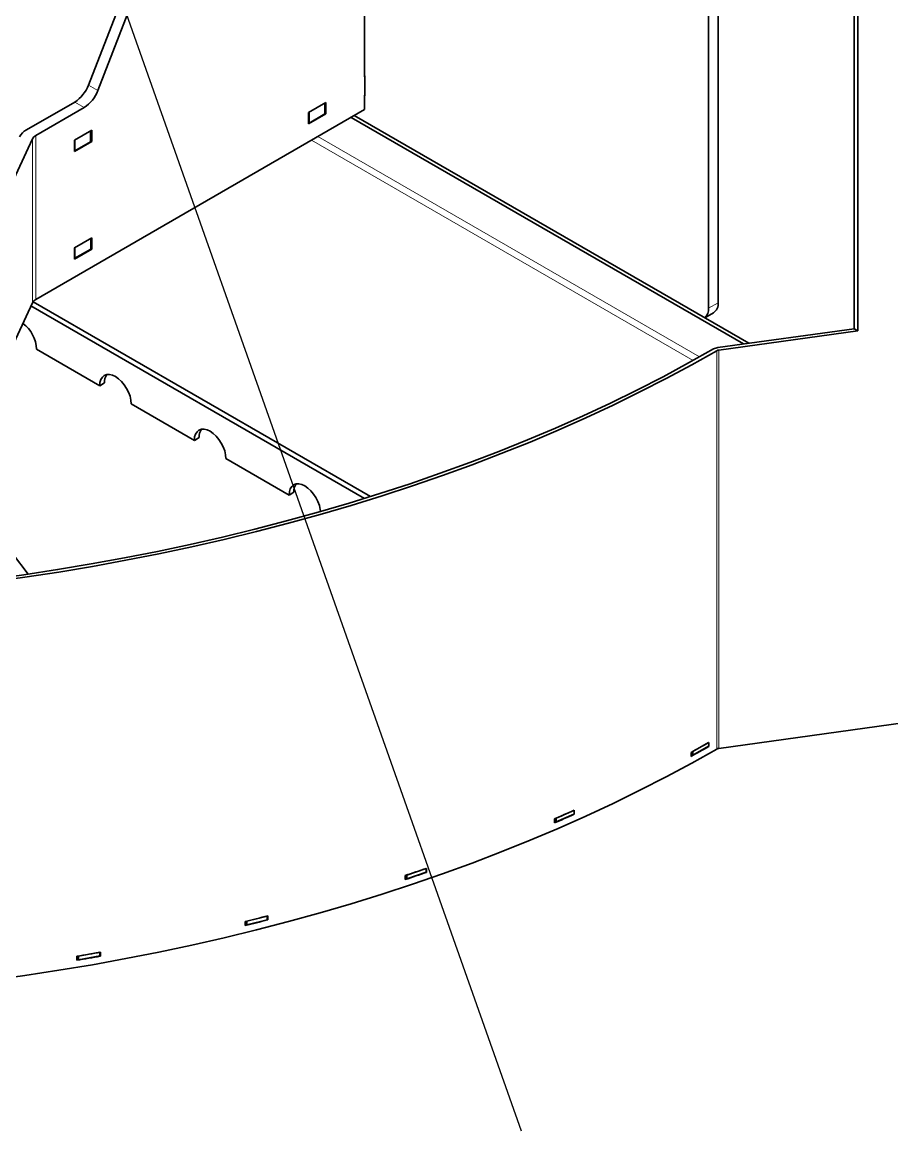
# Paper-space layout 'Blatt1' of a CAD drawing. Header units: millimetres. Extents: x 0 to 1189, y 0 to 841.
# Drawn here: x 982.3 to 1060.3, y 313.5 to 412.9 of the extents above; entities that cross this region are included whole.
import ezdxf

# ---------------------------------------------------------------- set-up
doc = ezdxf.new("R2010")
doc.units = ezdxf.units.MM
doc.layers.add('BESCHRIFTUNG', color=5, linetype='Continuous')
doc.dimstyles.new('SLDDIMSTYLE0', dxfattribs={"dimtxt": 0.18, "dimasz": 0.7, "dimexe": 0, "dimexo": 0.0625, "dimgap": 0, "dimtad": 0, "dimtih": 1, "dimtoh": 1, "dimdec": 0, "dimrnd": 1e-09, "dimzin": 0, "dimdsep": 46, "dimtxsty": 'Standard', "dimblk1": 'DOT', "dimblk2": 'DOT', "dimsah": 1, "dimcen": 0.09, "dimadec": 0, "dimazin": 0, "dimtfac": 0.7, "dimtdec": 0, "dimtofl": 0, "dimtmove": 0, "dimatfit": 3, "dimldrblk": 'DOT', "dimfxl": 1, "dimfrac": 2, "dimtolj": 1, "dimtzin": 0, "dimarcsym": 0})

# ---------------------------------------------------------------- blocks, each defined once
blk = doc.blocks.new('_Dot')
at = {"color": 0, "linetype": 'ByBlock', "lineweight": -2}
blk.add_line((-0.5, 0), (-1, 0), dxfattribs=at)
at = {"color": 0, "linetype": 'ByBlock', "const_width": 0.5}
blk.add_lwpolyline([(-0.25, 0, 1), (0.25, 0, 1)], format="xyb", close=True, dxfattribs=at)

psp = doc.layouts.new('Blatt1')

# ---------------------------------------------------------------- linework, layer by layer
at = {"color": 7, "linetype": 'Continuous', "lineweight": 35}
for p, q in [((1056.902, 385.426), (1056.902, 628.821)), ((1057.234, 385.235), (1057.234, 628.629)), ((1044.702, 433.487), (1044.702, 387.761)), ((1043.854, 432.998), (1043.854, 387.271)), ((1013.024, 431.198), (1013.024, 408.008)), ((988.265, 407.27), (994.797, 424.105)), ((995.645, 423.615), (989.113, 406.78)), ((1013.038, 408.082), (1013.024, 408.09)), ((1013.038, 408.017), (1013.024, 408.008)), ((1013.038, 406.286), (1013.038, 408.082)), ((987.04, 405.746), (982.704, 403.243)), ((1008.004, 404.8), (1009.559, 405.698)), ((1009.46, 404.677), (1009.46, 405.641)), ((1009.559, 405.698), (1009.559, 404.686)), ((1013.024, 406.375), (1013.038, 406.384)), ((1013.024, 406.375), (1013.024, 405.069)), ((1013.024, 406.294), (1013.038, 406.286)), ((987.888, 405.256), (983.553, 402.753)), ((983.553, 388.056), (1013.024, 405.069)), ((1008.004, 403.787), (1008.004, 404.8)), ((1009.559, 404.686), (1008.004, 403.787)), ((1008.046, 403.861), (1008.046, 404.824)), ((1008.046, 403.861), (1009.46, 404.677)), ((1009.46, 404.743), (1009.559, 404.686)), ((1012.088, 404.529), (1047.45, 384.123)), ((1008.004, 403.885), (1008.046, 403.861)), ((1011.805, 404.365), (1046.993, 384.06)), ((983.242, 402.443), (968.998, 371.754)), ((987.018, 402.32), (988.573, 403.218)), ((988.459, 402.189), (988.459, 403.152)), ((988.573, 403.218), (988.573, 402.206)), ((987.018, 401.308), (987.018, 402.32)), ((988.573, 402.206), (987.018, 401.308)), ((987.045, 401.372), (987.045, 402.336)), ((987.045, 401.372), (988.459, 402.189)), ((988.459, 402.272), (988.573, 402.206)), ((987.018, 401.388), (987.045, 401.372)), ((987.018, 392.685), (988.573, 393.583)), ((988.473, 392.562), (988.473, 393.525)), ((988.573, 393.583), (988.573, 392.571)), ((987.018, 391.673), (987.018, 392.685)), ((988.573, 392.571), (987.018, 391.673)), ((987.059, 391.745), (987.059, 392.709)), ((987.059, 391.745), (988.473, 392.562)), ((988.473, 392.628), (988.573, 392.571)), ((987.018, 391.769), (987.059, 391.745)), ((971.312, 362.043), (983.242, 387.745)), ((1013.56, 370.387), (983.304, 387.846)), ((1013.009, 370.215), (983.113, 387.467)), ((1043.51, 386.396), (1044.288, 386.845)), ((1056.902, 385.426), (1044.687, 383.742)), ((1057.234, 385.235), (1044.78, 383.517)), ((1057.234, 385.235), (1056.902, 385.426)), ((983.615, 383.584), (989.273, 380.319)), ((989.697, 380.564), (989.273, 380.319)), ((992.102, 378.687), (997.76, 375.422)), ((998.184, 375.667), (997.76, 375.422)), ((1000.589, 373.789), (1006.247, 370.524)), ((982.849, 363.436), (976.097, 372.352)), ((1006.671, 370.769), (1006.247, 370.524)), ((1089.704, 354.013), (1044.78, 347.818)), ((1043.85, 348.33), (1042.444, 347.531)), ((1043.85, 348.003), (1042.444, 347.204)), ((1043.836, 347.995), (1043.864, 347.979)), ((1043.864, 348.338), (1043.864, 347.979)), ((1042.28, 347.095), (1042.28, 347.454)), ((1042.444, 347.204), (1042.28, 347.301)), ((1042.444, 347.531), (1042.432, 347.538)), ((1042.444, 347.531), (1042.444, 347.204)), ((1031.781, 342.256), (1030.203, 341.552)), ((1031.781, 341.929), (1030.203, 341.225)), ((1031.767, 341.923), (1031.793, 341.904)), ((1031.793, 342.263), (1031.793, 341.904)), ((1030.038, 341.135), (1030.038, 341.494)), ((1030.203, 341.225), (1030.038, 341.349)), ((1030.203, 341.552), (1030.192, 341.56)), ((1030.203, 341.552), (1030.203, 341.225)), ((1018.533, 337.049), (1016.816, 336.457)), ((1018.531, 337.051), (1018.533, 337.049)), ((1018.533, 337.049), (1018.533, 336.722)), ((1018.556, 337.06), (1018.556, 336.701)), ((1016.655, 336.058), (1016.655, 336.417)), ((1016.816, 336.13), (1016.655, 336.286)), ((1016.816, 336.457), (1016.805, 336.467)), ((1018.533, 336.722), (1016.816, 336.13)), ((1016.816, 336.457), (1016.816, 336.13)), ((1018.533, 336.723), (1018.556, 336.701)), ((1002.32, 331.935), (1002.32, 332.295)), ((1002.473, 331.992), (1002.32, 332.189)), ((1002.473, 332.318), (1002.464, 332.33)), ((1004.3, 332.788), (1002.473, 332.318)), ((1004.3, 332.462), (1002.473, 331.992)), ((1002.473, 332.318), (1002.473, 331.992)), ((1004.297, 332.792), (1004.3, 332.788)), ((1004.3, 332.788), (1004.3, 332.462)), ((1004.3, 332.496), (1004.34, 332.443)), ((1004.34, 332.803), (1004.34, 332.443)), ((987.238, 328.827), (987.238, 329.186)), ((987.378, 328.869), (987.261, 329.088)), ((987.378, 329.196), (987.371, 329.208)), ((989.289, 329.537), (987.378, 329.196)), ((989.289, 329.21), (987.378, 328.869)), ((987.378, 329.196), (987.378, 328.869)), ((989.287, 329.541), (989.289, 329.537)), ((989.289, 329.537), (989.289, 329.21)), ((989.289, 329.304), (989.349, 329.192)), ((989.349, 329.552), (989.349, 329.192))]:
    psp.add_line(p, q, dxfattribs=at)
at = {"color": 8, "linetype": 'Continuous', "lineweight": 18}
for p, q in [((988.265, 407.27), (989.113, 406.78)), ((987.888, 405.256), (987.04, 405.746)), ((983.242, 402.443), (983.242, 387.745)), ((983.553, 402.753), (983.553, 388.056)), ((1043.051, 382.905), (1008.834, 402.65)), ((1008.268, 402.324), (1042.475, 382.584)), ((1043.854, 387.271), (1044.702, 387.761)), ((1044.59, 347.757), (1044.59, 383.456)), ((1044.78, 347.818), (1044.78, 383.517))]:
    psp.add_line(p, q, dxfattribs=at)
at = {"color": 7, "linetype": 'Continuous', "lineweight": 35, "flags": 128}
for points in [[(979.434, 362.96), (982.475, 363.381), (985.499, 363.844), (988.503, 364.347), (991.485, 364.89), (994.445, 365.474), (997.381, 366.097), (1000.29, 366.759), (1003.172, 367.461), (1006.025, 368.201), (1008.847, 368.98), (1011.637, 369.796), (1014.393, 370.65), (1017.114, 371.54), (1019.798, 372.467), (1022.444, 373.43), (1025.05, 374.428), (1027.616, 375.461), (1030.138, 376.529), (1032.617, 377.63), (1035.051, 378.764), (1037.438, 379.931), (1039.777, 381.129), (1042.068, 382.359), (1044.308, 383.619)], [(979.523, 362.734), (982.573, 363.157), (985.606, 363.621), (988.619, 364.126), (991.61, 364.671), (994.579, 365.256), (997.523, 365.881), (1000.442, 366.546), (1003.332, 367.249), (1006.193, 367.992), (1009.024, 368.773), (1011.822, 369.591), (1014.587, 370.447), (1017.316, 371.341), (1020.008, 372.27), (1022.661, 373.236), (1025.276, 374.237), (1027.848, 375.274), (1030.379, 376.344), (1032.865, 377.449), (1035.306, 378.586), (1037.7, 379.756), (1040.046, 380.959), (1042.343, 382.192), (1044.59, 383.456)], [(992.102, 378.687), (992.075, 379.021), (991.994, 379.374), (991.864, 379.732), (991.688, 380.081), (991.474, 380.407), (991.229, 380.699), (990.964, 380.945), (990.688, 381.136), (990.412, 381.264), (990.146, 381.324), (989.902, 381.314), (989.687, 381.235), (989.512, 381.089), (989.381, 380.882), (989.3, 380.622), (989.273, 380.319)], [(1000.589, 373.789), (1000.562, 374.124), (1000.481, 374.476), (1000.351, 374.834), (1000.175, 375.183), (999.96, 375.51), (999.716, 375.802), (999.451, 376.048), (999.175, 376.239), (998.899, 376.366), (998.633, 376.427), (998.389, 376.417), (998.174, 376.337), (997.999, 376.191), (997.868, 375.985), (997.787, 375.725), (997.76, 375.422)], [(1009.07, 369.043), (1009.049, 369.226), (1008.968, 369.579), (1008.838, 369.937), (1008.662, 370.286), (1008.447, 370.612), (1008.203, 370.904), (1007.938, 371.15), (1007.662, 371.341), (1007.386, 371.469), (1007.12, 371.529), (1006.876, 371.519), (1006.661, 371.44), (1006.485, 371.294), (1006.355, 371.087), (1006.274, 370.827), (1006.247, 370.524)], [(979.523, 327.035), (982.573, 327.458), (985.606, 327.922), (988.619, 328.427), (991.61, 328.972), (994.579, 329.557), (997.523, 330.182), (1000.442, 330.846), (1003.332, 331.55), (1006.193, 332.293), (1009.024, 333.073), (1011.822, 333.892), (1014.587, 334.748), (1017.316, 335.642), (1020.008, 336.571), (1022.661, 337.537), (1025.276, 338.538), (1027.848, 339.574), (1030.379, 340.645), (1032.865, 341.749), (1035.306, 342.887), (1037.7, 344.057), (1040.046, 345.259), (1042.343, 346.493), (1044.59, 347.757)]]:
    psp.add_lwpolyline(points, dxfattribs=at)
at = {"color": 7, "linetype": 'Continuous', "lineweight": 35}
for centre, radius, start, end in [((985.384, 408.331), 3.07, 302.63797, 339.77289), ((986.233, 407.841), 3.07, 302.63797, 339.77289), ((983.388, 401.939), 1.473, 117.64491, 152.34888), ((983.894, 402.101), 0.736, 117.64491, 152.34888), ((983.894, 387.403), 0.736, 117.64491, 152.34888), ((1043.751, 387.64), 0.959, 304.05635, 7.25583), ((1042.819, 387.179), 1.038, 311.32275, 5.11301), ((980.501, 383.429), 3.118, 2.85463, 52.70707), ((1044.815, 382.694), 1.055, 96.99304, 118.74834), ((1044.844, 382.993), 0.528, 96.99304, 118.74834), ((990.87, 380.625), 1.174, 143.80573, 182.96434), ((999.356, 375.727), 1.174, 143.80573, 182.96434), ((1007.843, 370.83), 1.174, 143.80573, 182.96434), ((979.748, 461.377), 129.956, 298.7621, 299.56191), ((979.748, 461.018), 129.956, 298.7621, 299.56191), ((1044.844, 347.294), 0.528, 96.99304, 118.74834), ((969.465, 482.136), 153.131, 293.30092, 294.01786), ((969.465, 481.777), 153.131, 293.30092, 294.01786), ((961.242, 503.385), 175.923, 288.35976, 289.01335), ((961.242, 503.026), 175.923, 288.35976, 289.01335), ((955.371, 523.302), 196.693, 283.80937, 284.4161), ((955.371, 522.943), 196.693, 283.80937, 284.4161), ((951.794, 540.072), 213.844, 279.54069, 280.11453), ((951.794, 539.713), 213.844, 279.54069, 280.11453)]:
    psp.add_arc(centre, radius, start, end, dxfattribs=at)

# ---------------------------------------------------------------- leaders
at = {"layer": 'BESCHRIFTUNG'}
psp.add_leader([(979.613, 447.75), (1027.066, 313.537)], dimstyle='SLDDIMSTYLE0', dxfattribs=at)

doc.saveas('drawing.dxf')
